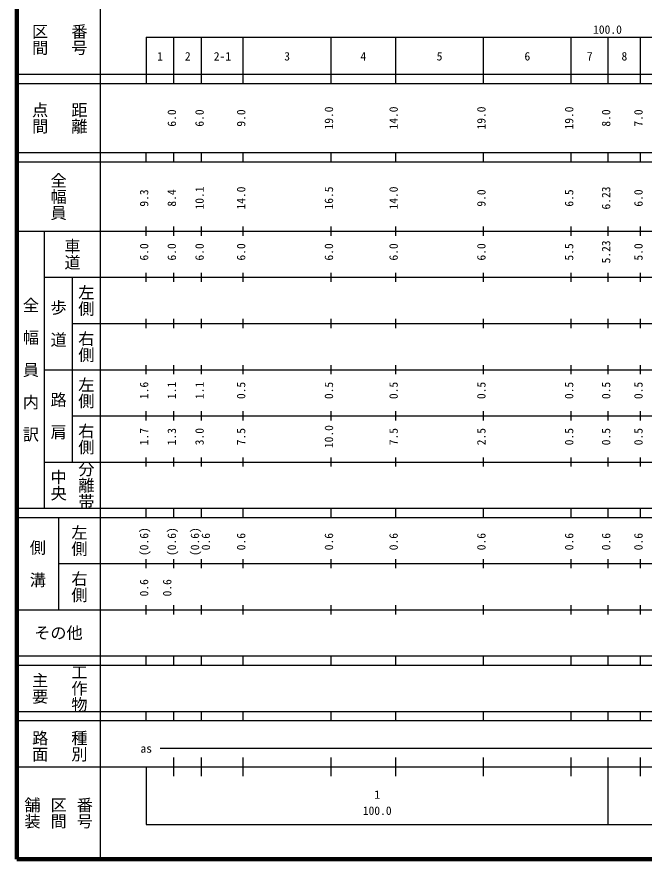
# Model space of a CAD drawing. Units: millimetres on the paper, enlarged 1000 times. Extents: x 40000 to 680000, y 20000 to 380000.
# Drawn here: x 40000 to 175782, y 20000 to 202409 of the extents above; entities that cross this region are included whole.
import ezdxf
from ezdxf.enums import TextEntityAlignment as Align

# ---------------------------------------------------------------- set-up
doc = ezdxf.new("R2010")
doc.units = ezdxf.units.MM
doc.header["$LTSCALE"] = 1000
doc.layers.add('M-TTL', color=2, linetype='Continuous', lineweight=140)
doc.layers.add('M-TTL-BAND', color=7, linetype='Continuous', lineweight=25)
doc.styles.add('@ＭＳ ゴシック', font='')
doc.styles.add('ＭＳ ゴシック', font='')
doc.styles.get('@ＭＳ ゴシック').set_extended_font_data('@MS Gothic')
doc.styles.get('ＭＳ ゴシック').set_extended_font_data('MS Gothic')

msp = doc.modelspace()

# ---------------------------------------------------------------- linework, layer by layer
at = {"layer": 'M-TTL'}
for p, q in [((40000, 380000), (40000, 20000)), ((40000, 20000), (680000, 20000))]:
    msp.add_line(p, q, dxfattribs=at)
at = {"layer": 'M-TTL-BAND'}
for p, q in [((58000, 370000), (58000, 20000)), ((68000, 198000), (579000, 198000)), ((68000, 198000), (68000, 188000)), ((74000, 188000), (74000, 198000)), ((80000, 188000), (80000, 198000)), ((89000, 188000), (89000, 198000)), ((108000, 188000), (108000, 198000)), ((122000, 188000), (122000, 198000)), ((141000, 188000), (141000, 198000)), ((160000, 188000), (160000, 198000)), ((168000, 188000), (168000, 198000)), ((175000, 188000), (175000, 198000)), ((40000, 190000), (579000, 190000)), ((40000, 188000), (579000, 188000)), ((40000, 173000), (579000, 173000)), ((68000, 171000), (68000, 173000)), ((74000, 171000), (74000, 173000)), ((80000, 171000), (80000, 173000)), ((89000, 171000), (89000, 173000)), ((108000, 171000), (108000, 173000)), ((122000, 171000), (122000, 173000)), ((141000, 171000), (141000, 173000)), ((160000, 171000), (160000, 173000)), ((168000, 171000), (168000, 173000)), ((175000, 171000), (175000, 173000)), ((40000, 171000), (579000, 171000)), ((68000, 155000), (68000, 157000)), ((74000, 155000), (74000, 157000)), ((80000, 155000), (80000, 157000)), ((89000, 155000), (89000, 157000)), ((108000, 155000), (108000, 157000)), ((122000, 155000), (122000, 157000)), ((141000, 155000), (141000, 157000)), ((160000, 155000), (160000, 157000)), ((168000, 155000), (168000, 157000)), ((175000, 155000), (175000, 157000)), ((40000, 156000), (579000, 156000)), ((46000, 96000), (46000, 156000)), ((46000, 146000), (579000, 146000)), ((52000, 146000), (52000, 106000)), ((68000, 145000), (68000, 147000)), ((74000, 145000), (74000, 147000)), ((80000, 145000), (80000, 147000)), ((89000, 145000), (89000, 147000)), ((108000, 145000), (108000, 147000)), ((122000, 145000), (122000, 147000)), ((141000, 145000), (141000, 147000)), ((160000, 145000), (160000, 147000)), ((168000, 145000), (168000, 147000)), ((175000, 145000), (175000, 147000)), ((68000, 135000), (68000, 137000)), ((74000, 135000), (74000, 137000)), ((80000, 135000), (80000, 137000)), ((89000, 135000), (89000, 137000)), ((108000, 135000), (108000, 137000)), ((122000, 135000), (122000, 137000)), ((141000, 135000), (141000, 137000)), ((160000, 135000), (160000, 137000)), ((168000, 135000), (168000, 137000)), ((175000, 135000), (175000, 137000)), ((52000, 136000), (579000, 136000)), ((46000, 126000), (579000, 126000)), ((68000, 125000), (68000, 127000)), ((74000, 125000), (74000, 127000)), ((80000, 125000), (80000, 127000)), ((89000, 125000), (89000, 127000)), ((108000, 125000), (108000, 127000)), ((122000, 125000), (122000, 127000)), ((141000, 125000), (141000, 127000)), ((160000, 125000), (160000, 127000)), ((168000, 125000), (168000, 127000)), ((175000, 125000), (175000, 127000)), ((68000, 115000), (68000, 117000)), ((74000, 115000), (74000, 117000)), ((80000, 115000), (80000, 117000)), ((89000, 115000), (89000, 117000)), ((108000, 115000), (108000, 117000)), ((122000, 115000), (122000, 117000)), ((141000, 115000), (141000, 117000)), ((160000, 115000), (160000, 117000)), ((168000, 115000), (168000, 117000)), ((175000, 115000), (175000, 117000)), ((52000, 116000), (579000, 116000)), ((46000, 106000), (579000, 106000)), ((68000, 105000), (68000, 107000)), ((74000, 105000), (74000, 107000)), ((80000, 105000), (80000, 107000)), ((89000, 105000), (89000, 107000)), ((108000, 105000), (108000, 107000)), ((122000, 105000), (122000, 107000)), ((141000, 105000), (141000, 107000)), ((160000, 105000), (160000, 107000)), ((168000, 105000), (168000, 107000)), ((175000, 105000), (175000, 107000)), ((40000, 96000), (579000, 96000)), ((68000, 94000), (68000, 96000)), ((74000, 94000), (74000, 96000)), ((80000, 94000), (80000, 96000)), ((89000, 94000), (89000, 96000)), ((108000, 94000), (108000, 96000)), ((122000, 94000), (122000, 96000)), ((141000, 94000), (141000, 96000)), ((160000, 94000), (160000, 96000)), ((168000, 94000), (168000, 96000)), ((175000, 94000), (175000, 96000)), ((40000, 94000), (579000, 94000)), ((49000, 94000), (49000, 74000)), ((49000, 84000), (579000, 84000)), ((68000, 83000), (68000, 85000)), ((74000, 83000), (74000, 85000)), ((80000, 83000), (80000, 85000)), ((89000, 83000), (89000, 85000)), ((108000, 83000), (108000, 85000)), ((122000, 83000), (122000, 85000)), ((141000, 83000), (141000, 85000)), ((160000, 83000), (160000, 85000)), ((168000, 83000), (168000, 85000)), ((175000, 83000), (175000, 85000)), ((68000, 73000), (68000, 75000)), ((74000, 73000), (74000, 75000)), ((80000, 73000), (80000, 75000)), ((89000, 73000), (89000, 75000)), ((108000, 73000), (108000, 75000)), ((122000, 73000), (122000, 75000)), ((141000, 73000), (141000, 75000)), ((160000, 73000), (160000, 75000)), ((168000, 73000), (168000, 75000)), ((175000, 73000), (175000, 75000)), ((40000, 74000), (579000, 74000)), ((40000, 64000), (579000, 64000)), ((68000, 62000), (68000, 64000)), ((74000, 62000), (74000, 64000)), ((80000, 62000), (80000, 64000)), ((89000, 62000), (89000, 64000)), ((108000, 62000), (108000, 64000)), ((122000, 62000), (122000, 64000)), ((141000, 62000), (141000, 64000)), ((160000, 62000), (160000, 64000)), ((168000, 62000), (168000, 64000)), ((175000, 62000), (175000, 64000)), ((40000, 62000), (579000, 62000)), ((40000, 52000), (579000, 52000)), ((68000, 50000), (68000, 52000)), ((74000, 50000), (74000, 52000)), ((80000, 50000), (80000, 52000)), ((89000, 50000), (89000, 52000)), ((108000, 50000), (108000, 52000)), ((122000, 50000), (122000, 52000)), ((141000, 50000), (141000, 52000)), ((160000, 50000), (160000, 52000)), ((168000, 50000), (168000, 52000)), ((175000, 50000), (175000, 52000)), ((40000, 50000), (579000, 50000)), ((71000, 44000), (565000, 44000)), ((74000, 38000), (74000, 42000)), ((80000, 38000), (80000, 42000)), ((89000, 38000), (89000, 42000)), ((108000, 38000), (108000, 42000)), ((122000, 38000), (122000, 42000)), ((141000, 38000), (141000, 42000)), ((160000, 38000), (160000, 42000)), ((168000, 27500), (168000, 42000)), ((175000, 38000), (175000, 42000)), ((40000, 40000), (579000, 40000)), ((68000, 40000), (68000, 27500)), ((68000, 27500), (579000, 27500))]:
    msp.add_line(p, q, dxfattribs=at)

# ---------------------------------------------------------------- texts
at = {"layer": 'M-TTL-BAND', "style": '@ＭＳ ゴシック'}
for s, p in [('番号', (53500, 197500)), ('区間', (45000, 197500)), ('点間', (45000, 180500)), ('距離', (53500, 180500)), ('全幅員', (49000, 163500)), ('車道', (52000, 151000)), ('左側', (55000, 141000)), ('全\u3000幅\u3000員\u3000内\u3000訳', (43000, 126000)), ('歩\u3000道', (49000, 136000)), ('右側', (55000, 131000)), ('左側', (55000, 121000)), ('路\u3000肩', (49000, 116000)), ('右側', (55000, 111000)), ('分離帯', (55000, 101000)), ('中央', (49000, 101000)), ('左側', (53500, 89000)), ('側\u3000溝', (44500, 84000)), ('右側', (53500, 79000)), ('主要', (45000, 57000)), ('工作物', (53500, 57000)), ('路面', (45000, 44500)), ('種別', (53500, 44500)), ('舗装', (43333, 30000)), ('区間', (49000, 30000)), ('番号', (54667, 30000))]:
    msp.add_text(s, height=2566, rotation=270, dxfattribs=at).set_placement(p, align=Align.MIDDLE_CENTER)
at = {"layer": 'M-TTL-BAND', "style": 'ＭＳ ゴシック'}
for s, p in [('100.0', (167844, 198195)), ('1', (71000, 192405)), ('2', (77000, 192405)), ('2-1', (84500, 192405)), ('3', (98500, 192405)), ('4', (115000, 192405)), ('5', (131500, 192405)), ('6', (150500, 192405)), ('7', (164000, 192405)), ('8', (171500, 192405)), ('as', (68000, 42500)), ('1', (118000, 32523)), ('100.0', (118000, 29033))]:
    msp.add_text(s, height=1833, dxfattribs=at).set_placement(p, align=Align.BOTTOM_CENTER)
for s, p in [('19.0', (109000, 180500)), ('14.0', (123000, 180500)), ('19.0', (142000, 180500)), ('19.0', (161000, 180500)), ('6.0', (75000, 180500)), ('6.0', (81000, 180500)), ('9.0', (90000, 180500)), ('8.0', (169000, 180500)), ('7.0', (176000, 180500)), ('9.3', (69000, 163174)), ('8.4', (75000, 163174)), ('10.1', (81000, 163174)), ('14.0', (90000, 163174)), ('16.5', (109000, 163174)), ('14.0', (123000, 163174)), ('9.0', (142000, 163174)), ('6.5', (161000, 163174)), ('6.23', (169000, 163174)), ('6.0', (176000, 163174)), ('6.0', (69000, 151500)), ('6.0', (75000, 151500)), ('6.0', (81000, 151500)), ('6.0', (90000, 151500)), ('6.0', (109000, 151500)), ('6.0', (123000, 151500)), ('6.0', (142000, 151500)), ('5.23', (169000, 151500)), ('5.0', (176000, 151500)), ('5.5', (161000, 151500)), ('1.6', (69000, 121500)), ('1.1', (75000, 121500)), ('1.1', (81000, 121500)), ('0.5', (90000, 121500)), ('0.5', (109000, 121500)), ('0.5', (123000, 121500)), ('0.5', (142000, 121500)), ('0.5', (161000, 121500)), ('0.5', (169000, 121500)), ('0.5', (176000, 121500)), ('1.7', (69000, 111500)), ('1.3', (75000, 111500)), ('3.0', (81000, 111500)), ('7.5', (90000, 111500)), ('10.0', (109000, 111500)), ('7.5', (123000, 111500)), ('2.5', (142000, 111500)), ('0.5', (161000, 111500)), ('0.5', (169000, 111500)), ('0.5', (176000, 111500)), ('(0.6)', (69000, 88764)), ('(0.6)', (75000, 88764)), ('(0.6)', (80000, 88764)), ('0.6', (82370, 88764)), ('0.6', (90000, 88764)), ('0.6', (109000, 88764)), ('0.6', (123000, 88764)), ('0.6', (142000, 88764)), ('0.6', (161000, 88764)), ('0.6', (169000, 88764)), ('0.6', (176000, 88764)), ('0.6', (69000, 78764)), ('0.6', (74000, 78764))]:
    msp.add_text(s, height=1833, rotation=90, dxfattribs=at).set_placement(p, align=Align.BOTTOM_CENTER)
msp.add_text('その他', height=2566, dxfattribs=at).set_placement((49000, 69000), align=Align.MIDDLE_CENTER)

doc.saveas('drawing.dxf')
